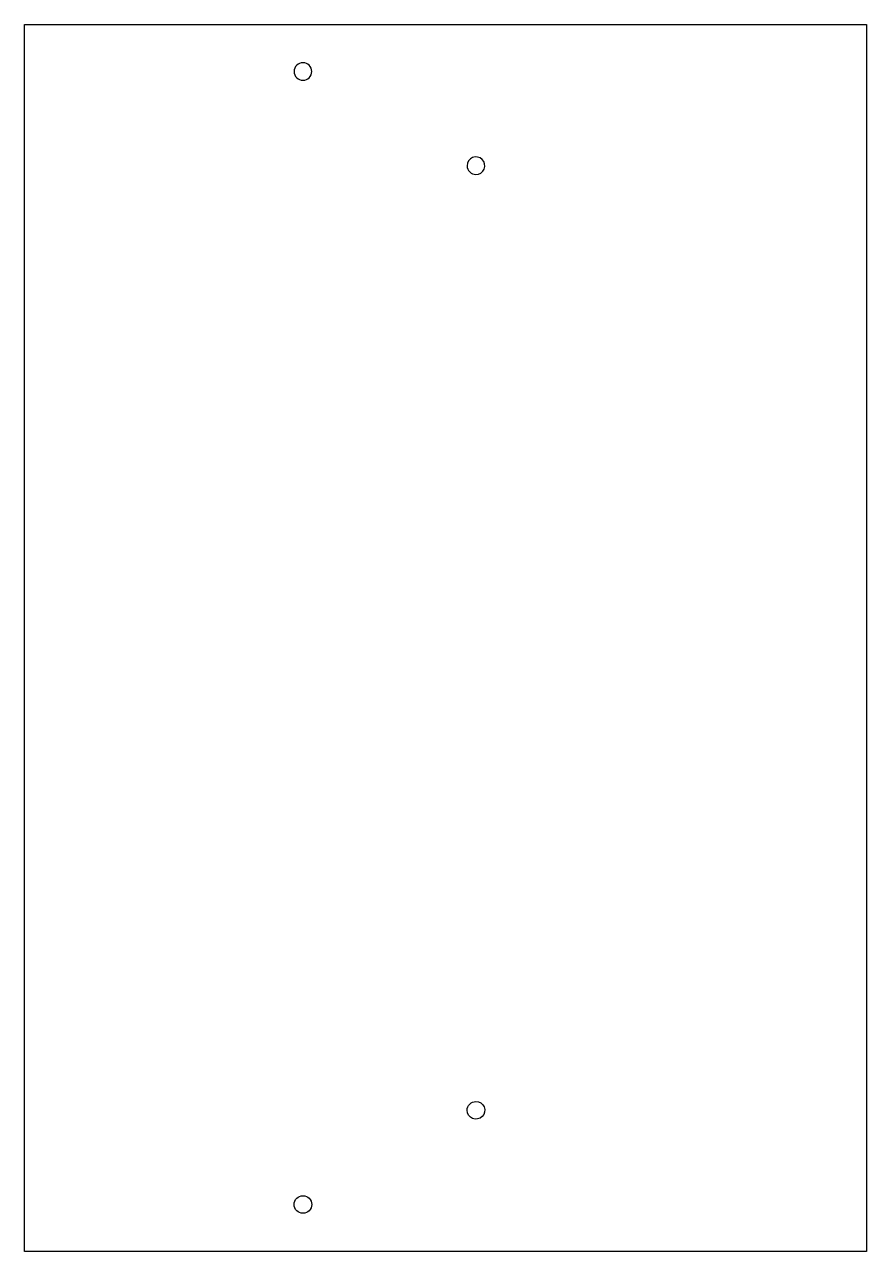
# Model space of a CAD drawing. Extents: x 45 to 375, y 56 to 538.
import ezdxf

# ---------------------------------------------------------------- set-up
doc = ezdxf.new("R2010")
doc.units = 0
doc.layers.add('Layer_1', color=7, linetype='CONTINUOUS')

msp = doc.modelspace()

# ---------------------------------------------------------------- linework, layer by layer
at = {"layer": 'Layer_1', "color": 5}
for points in [[(44.55162, 537.94838), (375.44838, 537.94838), (375.44838, 56.05162), (44.55162, 56.05162)], [(153.96405, 516.049304)], [(221.96378, 479.048986)], [(221.96378, 114.951014)], [(153.96405, 77.950704)]]:
    msp.add_lwpolyline(points, close=True, dxfattribs=at)
for points in [[(153.96405, 522.950712), (152.058279, 522.950712), (150.513346, 521.405779), (150.513346, 519.500008)], [(157.414754, 519.500008), (157.414754, 521.405779), (155.869821, 522.950712), (153.96405, 522.950712)], [(150.513346, 519.500008), (150.513346, 518.584824), (150.876901, 517.707124), (151.524034, 517.059992)], [(151.524034, 517.059992), (152.171166, 516.412859), (153.048866, 516.049304), (153.96405, 516.049304)], [(153.96405, 516.049304), (155.869821, 516.049304), (157.414754, 517.594237), (157.414754, 519.500008)], [(220.643253, 485.687725), (219.353813, 485.153622), (218.513076, 483.89537), (218.513076, 482.49969)], [(218.513076, 482.49969), (218.513076, 481.584506), (218.876631, 480.706806), (219.523764, 480.059674)], [(224.403796, 484.939706), (223.416902, 485.926601), (221.932692, 486.221829), (220.643253, 485.687725)], [(225.151815, 481.179163), (225.685919, 482.468602), (225.390691, 483.952812), (224.403796, 484.939706)], [(219.523764, 480.059674), (220.170896, 479.412541), (221.048596, 479.048986), (221.96378, 479.048986)], [(221.96378, 479.048986), (223.35946, 479.048986), (224.617712, 479.889723), (225.151815, 481.179163)], [(218.513076, 111.50031), (218.513076, 112.415494), (218.876631, 113.293194), (219.523764, 113.940326)], [(220.643253, 108.312275), (219.353813, 108.846378), (218.513076, 110.10463), (218.513076, 111.50031)], [(219.523764, 113.940326), (220.170896, 114.587459), (221.048596, 114.951014), (221.96378, 114.951014)], [(221.96378, 114.951014), (223.35946, 114.951014), (224.617712, 114.110277), (225.151815, 112.820837)], [(225.151815, 112.820837), (225.685919, 111.531398), (225.390691, 110.047188), (224.403796, 109.060294)], [(224.403796, 109.060294), (223.416902, 108.073399), (221.932692, 107.778171), (220.643253, 108.312275)], [(151.524034, 76.940016), (152.171166, 77.587149), (153.048866, 77.950704), (153.96405, 77.950704)], [(153.96405, 77.950704), (155.869821, 77.950704), (157.414754, 76.405771), (157.414754, 74.5)], [(150.513346, 74.5), (150.513346, 75.415184), (150.876901, 76.292884), (151.524034, 76.940016)], [(153.96405, 71.049296), (152.058279, 71.049296), (150.513346, 72.594229), (150.513346, 74.5)], [(157.414754, 74.5), (157.414754, 72.594229), (155.869821, 71.049296), (153.96405, 71.049296)]]:
    msp.add_open_spline(points, degree=3, dxfattribs=at)

doc.saveas('drawing.dxf')
